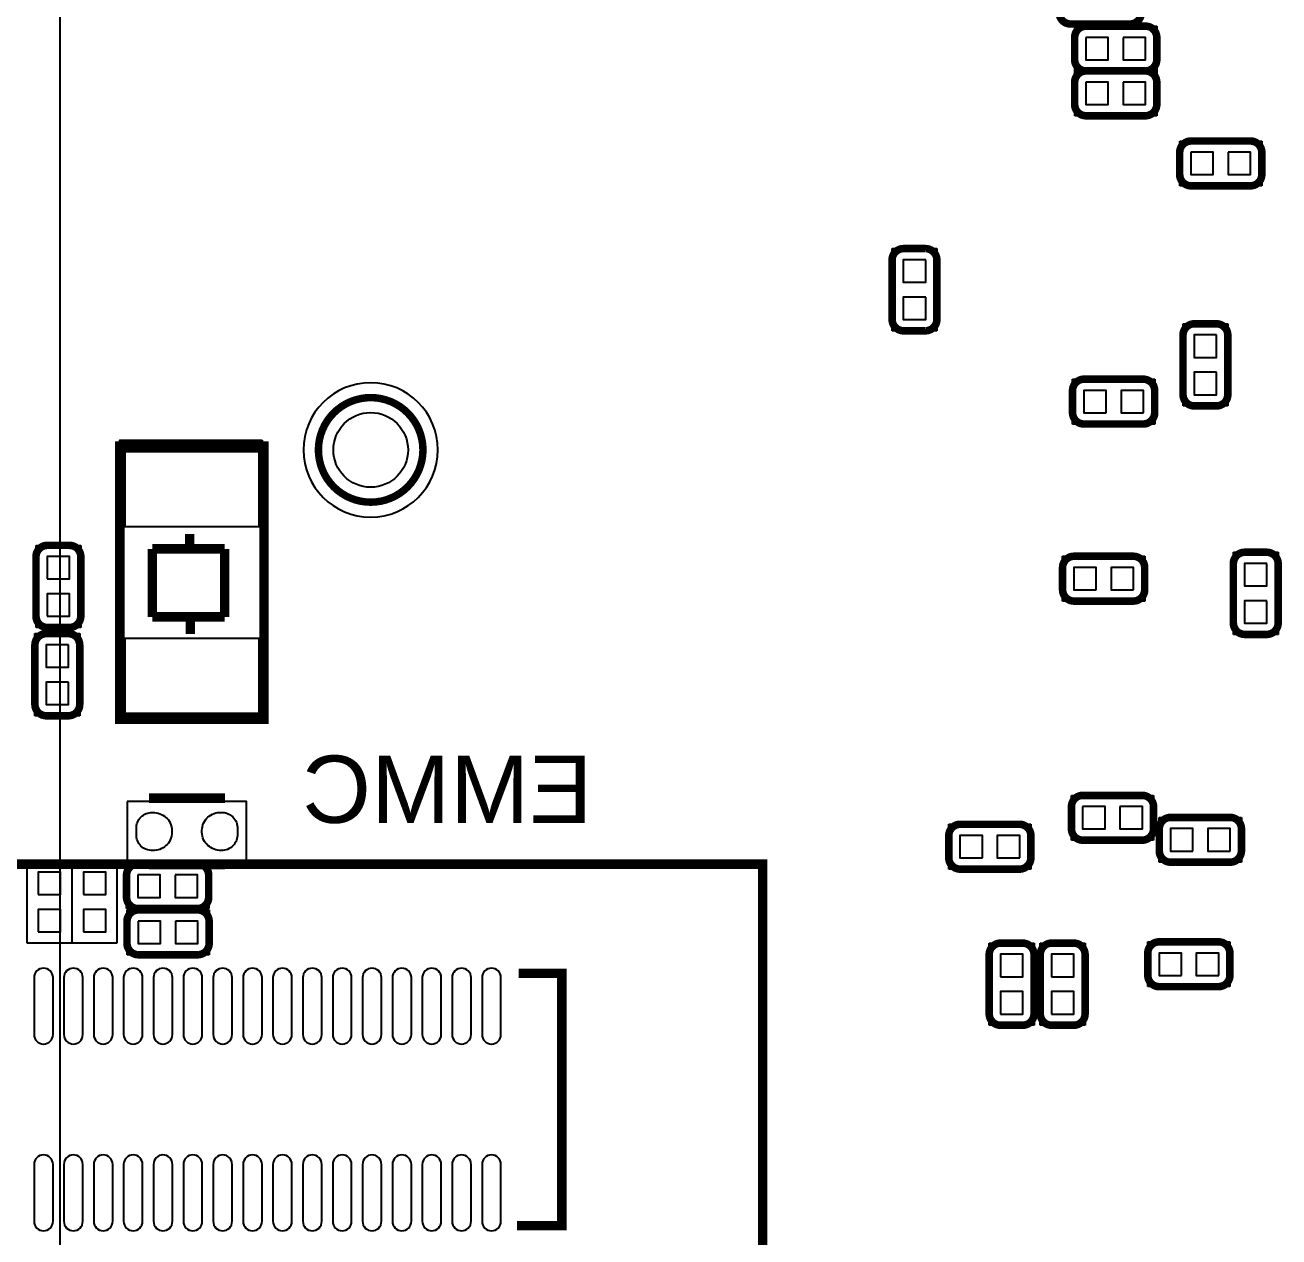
# Model space of a CAD drawing. Extents: x -15 to 159, y -25 to 93.
# Drawn here: x -1.76 to 15.03, y 24.09 to 40.31 of the extents above; entities that cross this region are included whole.
import ezdxf

# ---------------------------------------------------------------- set-up
doc = ezdxf.new("R2010")
doc.units = 0
for name, color, linetype in [('PG_ASSEMBLY_BOTTOM', 2, 'CONTINUOUS'), ('PG_SILKSCREEN_BOTTOM', 120, 'CONTINUOUS'), ('PIN_BOTTOM', 172, 'CONTINUOUS')]:
    doc.layers.add(name, color=color, linetype=linetype)

msp = doc.modelspace()

# ---------------------------------------------------------------- linework, layer by layer
at = {"layer": 'PG_ASSEMBLY_BOTTOM'}
for points in [[(20.853654, 59.208416), (20.853654, -16.9418), (12.528804, -16.9418), (12.528804, -16.941546, 1), (7.028688, -16.941546), (7.028688, -16.9418), (-1.296162, -16.9418), (-1.296162, 59.208416)], [(3.764026, 34.62401, 1), (1.964182, 34.62401, 1), (3.764026, 34.62401)]]:
    msp.add_lwpolyline(points, format="xyb", dxfattribs=at)
for points in [[(12.293092, 40.297354), (13.392912, 40.297354)], [(12.293092, 39.697406), (12.293092, 40.297354)], [(13.392912, 40.297354), (13.392912, 39.697406)], [(12.293092, 39.697406), (13.392912, 39.697406)], [(12.293092, 39.097458), (12.293092, 39.697406)], [(13.392912, 39.697406), (12.293092, 39.697406)], [(13.392912, 39.697406), (13.392912, 39.097458)], [(13.392912, 39.097458), (12.293092, 39.097458)], [(13.699744, 38.759384), (14.799564, 38.759384)], [(13.699744, 38.159436), (13.699744, 38.759384)], [(14.799564, 38.759384), (14.799564, 38.159436)], [(14.799564, 38.159436), (13.699744, 38.159436)], [(9.84758, 36.218876), (9.84758, 37.318696)], [(9.84758, 37.318696), (10.447528, 37.318696)], [(10.447528, 37.318696), (10.447528, 36.218876)], [(13.744194, 35.212528), (13.744194, 36.312348)], [(13.744194, 36.312348), (14.344142, 36.312348)], [(14.344142, 36.312348), (14.344142, 35.212528)], [(10.447528, 36.218876), (9.84758, 36.218876)], [(12.264898, 34.970466), (12.264898, 35.570414)], [(12.264898, 35.570414), (13.364718, 35.570414)], [(13.364718, 35.570414), (13.364718, 34.970466)], [(14.344142, 35.212528), (13.744194, 35.212528)], [(13.364718, 34.970466), (12.264898, 34.970466)], [(-1.618488, 32.246062), (-1.618488, 33.345882)], [(-1.618488, 33.345882), (-1.01854, 33.345882)], [(-1.01854, 33.345882), (-1.01854, 32.246062)], [(14.418564, 32.153606), (14.418564, 33.253426)], [(14.418564, 33.253426), (15.018512, 33.253426)], [(15.018512, 33.253426), (15.018512, 32.153606)], [(12.131294, 32.599884), (12.131294, 33.199832)], [(12.131294, 33.199832), (13.231114, 33.199832)], [(13.231114, 33.199832), (13.231114, 32.599884)], [(13.231114, 32.599884), (12.131294, 32.599884)], [(-1.01854, 32.246062), (-1.618488, 32.246062)], [(-1.632966, 31.0642), (-1.632966, 32.16402)], [(-1.632966, 32.16402), (-1.033018, 32.16402)], [(-1.033018, 32.16402), (-1.033018, 31.0642)], [(15.018512, 32.153606), (14.418564, 32.153606)], [(-1.033018, 31.0642), (-1.632966, 31.0642)], [(12.249912, 29.998416), (13.349732, 29.998416)], [(12.249912, 29.398468), (12.249912, 29.998416)], [(13.349732, 29.998416), (13.349732, 29.398468)], [(10.60704, 29.011372), (10.60704, 29.61132)], [(10.60704, 29.61132), (11.70686, 29.61132)], [(11.70686, 29.61132), (11.70686, 29.011372)], [(13.426694, 29.103828), (13.426694, 29.703776)], [(13.426694, 29.703776), (14.526514, 29.703776)], [(14.526514, 29.703776), (14.526514, 29.103828)], [(13.349732, 29.398468), (12.249912, 29.398468)], [(8.09498, 29.076904), (-5.385054, 29.076904), (-5.385054, 12.58697), (-3.385058, 10.586974), (8.09498, 10.586974), (8.09498, 29.076904)], [(-1.738884, 28.021534), (-1.738884, 29.121354)], [(-1.738884, 29.121354), (-1.138936, 29.121354)], [(-1.138936, 29.121354), (-1.138936, 28.021534)], [(-1.13411, 28.02001), (-1.13411, 29.11983)], [(-1.13411, 29.11983), (-0.534162, 29.11983)], [(-0.534162, 29.11983), (-0.534162, 28.02001)], [(-0.405638, 29.082746), (0.694182, 29.082746)], [(-0.405638, 28.482798), (-0.405638, 29.082746)], [(0.694182, 29.082746), (0.694182, 28.482798)], [(14.526514, 29.103828), (13.426694, 29.103828)], [(11.70686, 29.011372), (10.60704, 29.011372)], [(0.694182, 28.482798), (-0.405638, 28.482798)], [(-0.399542, 28.464764), (0.700278, 28.464764)], [(-0.399542, 27.864816), (-0.399542, 28.464764)], [(0.700278, 28.464764), (0.700278, 27.864816)], [(-1.138936, 28.021534), (-1.738884, 28.021534)], [(-0.534162, 28.02001), (-1.13411, 28.02001)], [(11.148568, 26.920698), (11.148568, 28.020518)], [(11.148568, 28.020518), (11.748516, 28.020518)], [(11.748516, 28.020518), (11.748516, 26.920698)], [(11.83259, 26.920698), (11.83259, 28.020518)], [(11.83259, 28.020518), (12.432538, 28.020518)], [(12.432538, 28.020518), (12.432538, 26.920698)], [(13.272516, 27.437588), (13.272516, 28.037536)], [(13.272516, 28.037536), (14.372336, 28.037536)], [(14.372336, 28.037536), (14.372336, 27.437588)], [(0.700278, 27.864816), (-0.399542, 27.864816)], [(14.372336, 27.437588), (13.272516, 27.437588)], [(11.748516, 26.920698), (11.148568, 26.920698)], [(12.432538, 26.920698), (11.83259, 26.920698)]]:
    msp.add_lwpolyline(points, dxfattribs=at)
for points in [[(1.409192, 34.753296), (1.409192, 30.968696), (-0.495808, 30.968696), (-0.495808, 34.753296)], [(-0.397256, 29.915866), (-0.397256, 29.115766), (1.202944, 29.115766), (1.202944, 29.915866)]]:
    msp.add_lwpolyline(points, close=True, dxfattribs=at)
at = {"layer": 'PG_SILKSCREEN_BOTTOM'}
for points, const_width in [([(12.086336, 40.773096), (12.086336, 40.477948, 0.414362), (12.238736, 40.325548), (13.033756, 40.325548, 0.414362), (13.186156, 40.477948), (13.186156, 40.773096, 0.414362), (13.033756, 40.925496), (12.238736, 40.925496, 0.414362), (12.086336, 40.773096)], 0.1016), ([(12.293092, 40.144954), (12.293092, 39.849806, 0.414362), (12.445492, 39.697406), (13.240512, 39.697406, 0.414362), (13.392912, 39.849806), (13.392912, 40.144954, 0.414362), (13.240512, 40.297354), (12.445492, 40.297354, 0.414362), (12.293092, 40.144954)], 0.1016), ([(12.293092, 39.545006), (12.293092, 39.249858, 0.414362), (12.445492, 39.097458), (13.240512, 39.097458, 0.414362), (13.392912, 39.249858), (13.392912, 39.545006, 0.414362), (13.240512, 39.697406), (12.445492, 39.697406, 0.414362), (12.293092, 39.545006)], 0.1016), ([(13.699744, 38.606984), (13.699744, 38.311836, 0.414362), (13.852144, 38.159436), (14.647164, 38.159436, 0.414362), (14.799564, 38.311836), (14.799564, 38.606984, 0.414362), (14.647164, 38.759384), (13.852144, 38.759384, 0.414362), (13.699744, 38.606984)], 0.1016), ([(10.295128, 37.318696), (9.99998, 37.318696, 0.414362), (9.84758, 37.166296), (9.84758, 36.371276, 0.414362), (9.99998, 36.218876), (10.295128, 36.218876, 0.414362), (10.447528, 36.371276), (10.447528, 37.166296, 0.414362), (10.295128, 37.318696)], 0.1016), ([(14.191742, 36.312348), (13.896594, 36.312348, 0.414362), (13.744194, 36.159948), (13.744194, 35.364928, 0.414362), (13.896594, 35.212528), (14.191742, 35.212528, 0.414362), (14.344142, 35.364928), (14.344142, 36.159948, 0.414362), (14.191742, 36.312348)], 0.1016), ([(13.364718, 35.122866), (13.364718, 35.418014, 0.414362), (13.212318, 35.570414), (12.417298, 35.570414, 0.414362), (12.264898, 35.418014), (12.264898, 35.122866, 0.414362), (12.417298, 34.970466), (13.212318, 34.970466, 0.414362), (13.364718, 35.122866)], 0.1016), ([(3.564128, 34.62401, 1), (2.16408, 34.62401, 1), (3.564128, 34.62401)], 0.100076), ([(-1.466088, 32.246062), (-1.17094, 32.246062, 0.414362), (-1.01854, 32.398462), (-1.01854, 33.193482, 0.414362), (-1.17094, 33.345882), (-1.466088, 33.345882, 0.414362), (-1.618488, 33.193482), (-1.618488, 32.398462, 0.414362), (-1.466088, 32.246062)], 0.1016), ([(14.866112, 33.253426), (14.570964, 33.253426, 0.414362), (14.418564, 33.101026), (14.418564, 32.306006, 0.414362), (14.570964, 32.153606), (14.866112, 32.153606, 0.414362), (15.018512, 32.306006), (15.018512, 33.101026, 0.414362), (14.866112, 33.253426)], 0.1016), ([(13.231114, 32.752284), (13.231114, 33.047432, 0.414362), (13.078714, 33.199832), (12.283694, 33.199832, 0.414362), (12.131294, 33.047432), (12.131294, 32.752284, 0.414362), (12.283694, 32.599884), (13.078714, 32.599884, 0.414362), (13.231114, 32.752284)], 0.1016), ([(-1.185418, 32.16402), (-1.480566, 32.16402, 0.414362), (-1.632966, 32.01162), (-1.632966, 31.2166, 0.414362), (-1.480566, 31.0642), (-1.185418, 31.0642, 0.414362), (-1.033018, 31.2166), (-1.033018, 32.01162, 0.414362), (-1.185418, 32.16402)], 0.1016), ([(12.249912, 29.846016), (12.249912, 29.550868, 0.414362), (12.402312, 29.398468), (13.197332, 29.398468, 0.414362), (13.349732, 29.550868), (13.349732, 29.846016, 0.414362), (13.197332, 29.998416), (12.402312, 29.998416, 0.414362), (12.249912, 29.846016)], 0.1016), ([(14.526514, 29.256228), (14.526514, 29.551376, 0.414362), (14.374114, 29.703776), (13.579094, 29.703776, 0.414362), (13.426694, 29.551376), (13.426694, 29.256228, 0.414362), (13.579094, 29.103828), (14.374114, 29.103828, 0.414362), (14.526514, 29.256228)], 0.1016), ([(11.70686, 29.163772), (11.70686, 29.45892, 0.414362), (11.55446, 29.61132), (10.75944, 29.61132, 0.414362), (10.60704, 29.45892), (10.60704, 29.163772, 0.414362), (10.75944, 29.011372), (11.55446, 29.011372, 0.414362), (11.70686, 29.163772)], 0.1016), ([(-0.405638, 28.930346), (-0.405638, 28.635198, 0.414362), (-0.253238, 28.482798), (0.541782, 28.482798, 0.414362), (0.694182, 28.635198), (0.694182, 28.930346, 0.414362), (0.541782, 29.082746), (-0.253238, 29.082746, 0.414362), (-0.405638, 28.930346)], 0.1016), ([(-0.399542, 28.312364), (-0.399542, 28.017216, 0.414362), (-0.247142, 27.864816), (0.547878, 27.864816, 0.414362), (0.700278, 28.017216), (0.700278, 28.312364, 0.414362), (0.547878, 28.464764), (-0.247142, 28.464764, 0.414362), (-0.399542, 28.312364)], 0.1016), ([(11.300968, 26.920698), (11.596116, 26.920698, 0.414362), (11.748516, 27.073098), (11.748516, 27.868118, 0.414362), (11.596116, 28.020518), (11.300968, 28.020518, 0.414362), (11.148568, 27.868118), (11.148568, 27.073098, 0.414362), (11.300968, 26.920698)], 0.1016), ([(11.98499, 26.920698), (12.280138, 26.920698, 0.414362), (12.432538, 27.073098), (12.432538, 27.868118, 0.414362), (12.280138, 28.020518), (11.98499, 28.020518, 0.414362), (11.83259, 27.868118), (11.83259, 27.073098, 0.414362), (11.98499, 26.920698)], 0.1016), ([(14.372336, 27.589988), (14.372336, 27.885136, 0.414362), (14.219936, 28.037536), (13.424916, 28.037536, 0.414362), (13.272516, 27.885136), (13.272516, 27.589988, 0.414362), (13.424916, 27.437588), (14.219936, 27.437588, 0.414362), (14.372336, 27.589988)], 0.1016)]:
    msp.add_lwpolyline(points, format="xyb", dxfattribs=dict(at, const_width=const_width))
at = {"layer": 'PG_SILKSCREEN_BOTTOM', "const_width": 0.127}
for points in [[(1.434592, 31.044896), (1.434592, 34.677096), (-0.495808, 34.677096), (-0.495808, 31.019496), (1.434592, 31.019496), (1.434592, 31.044896)], [(0.43942, 33.498282), (0.43942, 33.328356)], [(-0.060706, 33.298384), (-0.060706, 32.388302)], [(0.90932, 33.298384), (-0.060706, 33.298384)], [(0.90932, 32.388302), (0.90932, 33.298384)], [(-0.060706, 32.388302), (0.90932, 32.388302)], [(0.449326, 32.328358), (0.449326, 32.158178)], [(0.910844, 29.960316), (-0.105156, 29.960316)], [(-5.385054, 29.076904), (-5.385054, 11.960098), (-4.002024, 10.577068), (8.115046, 10.577068), (8.115046, 29.076904), (-5.385054, 29.076904)], [(-0.105156, 29.071316), (0.910844, 29.071316)], [(4.824984, 24.236934), (5.424932, 24.236934), (5.424932, 27.616912), (4.84505, 27.616912)]]:
    msp.add_lwpolyline(points, dxfattribs=at)
at = {"layer": 'PIN_BOTTOM'}
for points in [[(12.443079, 40.147367), (12.443079, 39.847393), (12.743053, 39.847393), (12.743053, 40.147367)], [(12.942951, 40.147367), (12.942951, 39.847393), (13.242925, 39.847393), (13.242925, 40.147367)], [(12.443079, 39.547419), (12.443079, 39.247445), (12.743053, 39.247445), (12.743053, 39.547419)], [(12.942951, 39.547419), (12.942951, 39.247445), (13.242925, 39.247445), (13.242925, 39.547419)], [(13.849731, 38.609397), (13.849731, 38.309423), (14.149705, 38.309423), (14.149705, 38.609397)], [(14.349603, 38.609397), (14.349603, 38.309423), (14.649577, 38.309423), (14.649577, 38.609397)], [(10.297541, 37.168709), (9.997567, 37.168709), (9.997567, 36.868735), (10.297541, 36.868735)], [(10.297541, 36.668837), (9.997567, 36.668837), (9.997567, 36.368863), (10.297541, 36.368863)], [(14.194155, 36.162361), (13.894181, 36.162361), (13.894181, 35.862387), (14.194155, 35.862387)], [(14.194155, 35.662489), (13.894181, 35.662489), (13.894181, 35.362515), (14.194155, 35.362515)], [(12.714986, 35.120326), (12.714986, 35.4203), (12.415012, 35.4203), (12.415012, 35.120326)], [(13.214858, 35.120326), (13.214858, 35.4203), (12.914884, 35.4203), (12.914884, 35.120326)], [(-0.430657, 33.598231), (1.369441, 33.598231), (1.369441, 34.598229), (-0.430657, 34.598229)], [(-1.468501, 32.895921), (-1.168527, 32.895921), (-1.168527, 33.195895), (-1.468501, 33.195895)], [(14.868525, 33.103439), (14.568551, 33.103439), (14.568551, 32.803465), (14.868525, 32.803465)], [(12.581382, 32.749744), (12.581382, 33.049718), (12.281408, 33.049718), (12.281408, 32.749744)], [(13.081254, 32.749744), (13.081254, 33.049718), (12.78128, 33.049718), (12.78128, 32.749744)], [(-1.468501, 32.396049), (-1.168527, 32.396049), (-1.168527, 32.696023), (-1.468501, 32.696023)], [(14.868525, 32.603567), (14.568551, 32.603567), (14.568551, 32.303593), (14.868525, 32.303593)], [(-0.430657, 31.098363), (1.369441, 31.098363), (1.369441, 32.098361), (-0.430657, 32.098361)], [(-1.183005, 32.014033), (-1.482979, 32.014033), (-1.482979, 31.714059), (-1.183005, 31.714059)], [(-1.183005, 31.514161), (-1.482979, 31.514161), (-1.482979, 31.214187), (-1.183005, 31.214187)], [(-0.079756, 29.769562), (-0.055626, 29.770832), (-0.03175, 29.769562), (-0.007874, 29.766514), (0.015748, 29.76118), (0.038608, 29.75356), (0.060706, 29.744162), (0.081788, 29.732732), (0.101854, 29.719524), (0.12065, 29.704284), (0.138176, 29.687774), (0.153924, 29.669486), (0.167894, 29.649928), (0.179324, 29.627068), (0.188468, 29.603192), (0.195326, 29.578554), (0.200152, 29.553408), (0.202438, 29.528008), (0.202438, 29.502608), (0.200152, 29.477208), (0.195326, 29.452062), (0.188468, 29.427424), (0.179324, 29.403548), (0.167894, 29.380688), (0.154432, 29.360876), (0.139192, 29.342334), (0.122174, 29.325316), (0.103378, 29.310076), (0.083566, 29.296614), (0.06223, 29.285184), (0.040132, 29.275786), (0.017272, 29.268674), (-0.00635, 29.263848), (-0.030226, 29.261308), (-0.054356, 29.261054), (-0.0762, 29.2608), (-0.09779, 29.263086), (-0.119126, 29.267404), (-0.1397, 29.274008), (-0.159766, 29.282898), (-0.178562, 29.293566), (-0.196088, 29.306266), (-0.212344, 29.320744), (-0.227076, 29.337), (-0.239776, 29.354526), (-0.250698, 29.373322), (-0.259588, 29.393134), (-0.266446, 29.413962), (-0.270764, 29.435298), (-0.27305, 29.456888), (-0.27305, 29.573474), (-0.271018, 29.59481), (-0.266446, 29.615892), (-0.259842, 29.636466), (-0.251206, 29.656024), (-0.240538, 29.67482), (-0.228092, 29.692346), (-0.213868, 29.708348), (-0.197866, 29.722826), (-0.180594, 29.735526), (-0.162052, 29.746448), (-0.142494, 29.755592), (-0.122174, 29.76245), (-0.101092, 29.767022)], [(0.885444, 29.26207), (0.861314, 29.2608), (0.837438, 29.26207), (0.813562, 29.265118), (0.78994, 29.270452), (0.76708, 29.278072), (0.744982, 29.28747), (0.7239, 29.2989), (0.703834, 29.312108), (0.685038, 29.327348), (0.667512, 29.343858), (0.651764, 29.362146), (0.637794, 29.381704), (0.626364, 29.404564), (0.61722, 29.42844), (0.610362, 29.453078), (0.605536, 29.478224), (0.60325, 29.503624), (0.60325, 29.529024), (0.605536, 29.554424), (0.610362, 29.57957), (0.61722, 29.604208), (0.626364, 29.628084), (0.637794, 29.650944), (0.651256, 29.670756), (0.666496, 29.689298), (0.683514, 29.706316), (0.70231, 29.721556), (0.722122, 29.735018), (0.743458, 29.746448), (0.765556, 29.755846), (0.788416, 29.762958), (0.812038, 29.767784), (0.835914, 29.770324), (0.860044, 29.770578), (0.881888, 29.770832), (0.903478, 29.768546), (0.924814, 29.764228), (0.945388, 29.757624), (0.965454, 29.748734), (0.98425, 29.738066), (1.001776, 29.725366), (1.018032, 29.710888), (1.032764, 29.694632), (1.045464, 29.677106), (1.056386, 29.65831), (1.065276, 29.638498), (1.072134, 29.61767), (1.076452, 29.596334), (1.078738, 29.574744), (1.078738, 29.458158), (1.076706, 29.436822), (1.072134, 29.41574), (1.06553, 29.395166), (1.056894, 29.375608), (1.046226, 29.356812), (1.03378, 29.339286), (1.019556, 29.323284), (1.003554, 29.308806), (0.986282, 29.296106), (0.96774, 29.285184), (0.948182, 29.27604), (0.927862, 29.269182), (0.90678, 29.26461)], [(12.399899, 29.848429), (12.399899, 29.548455), (12.699873, 29.548455), (12.699873, 29.848429)], [(12.899771, 29.848429), (12.899771, 29.548455), (13.199745, 29.548455), (13.199745, 29.848429)], [(11.057128, 29.161232), (11.057128, 29.461206), (10.757154, 29.461206), (10.757154, 29.161232)], [(11.557, 29.161232), (11.557, 29.461206), (11.257026, 29.461206), (11.257026, 29.161232)], [(13.876782, 29.253688), (13.876782, 29.553662), (13.576808, 29.553662), (13.576808, 29.253688)], [(14.376654, 29.253688), (14.376654, 29.553662), (14.07668, 29.553662), (14.07668, 29.253688)], [(-1.588897, 28.671393), (-1.288923, 28.671393), (-1.288923, 28.971367), (-1.588897, 28.971367)], [(-0.984123, 28.669869), (-0.684149, 28.669869), (-0.684149, 28.969843), (-0.984123, 28.969843)], [(-0.255651, 28.932759), (-0.255651, 28.632785), (0.044323, 28.632785), (0.044323, 28.932759)], [(0.244221, 28.932759), (0.244221, 28.632785), (0.544195, 28.632785), (0.544195, 28.932759)], [(-1.588897, 28.171521), (-1.288923, 28.171521), (-1.288923, 28.471495), (-1.588897, 28.471495)], [(-0.984123, 28.169997), (-0.684149, 28.169997), (-0.684149, 28.469971), (-0.984123, 28.469971)], [(-0.249555, 28.314777), (-0.249555, 28.014803), (0.050419, 28.014803), (0.050419, 28.314777)], [(0.250317, 28.314777), (0.250317, 28.014803), (0.550291, 28.014803), (0.550291, 28.314777)], [(13.722604, 27.587448), (13.722604, 27.887422), (13.42263, 27.887422), (13.42263, 27.587448)], [(14.222476, 27.587448), (14.222476, 27.887422), (13.922502, 27.887422), (13.922502, 27.587448)], [(11.298555, 27.570557), (11.598529, 27.570557), (11.598529, 27.870531), (11.298555, 27.870531)], [(11.982577, 27.570557), (12.282551, 27.570557), (12.282551, 27.870531), (11.982577, 27.870531)], [(11.298555, 27.070685), (11.598529, 27.070685), (11.598529, 27.370659), (11.298555, 27.370659)], [(11.982577, 27.070685), (12.282551, 27.070685), (12.282551, 27.370659), (11.982577, 27.370659)]]:
    msp.add_lwpolyline(points, close=True, dxfattribs=at)
for points in [[(-1.390904, 26.795984), (-1.390904, 27.557984, 1), (-1.644904, 27.557984), (-1.644904, 26.795984, 1)], [(-0.991108, 26.795984), (-0.991108, 27.557984, 1), (-1.245108, 27.557984), (-1.245108, 26.795984, 1)], [(-0.591058, 26.795984), (-0.591058, 27.557984, 1), (-0.845058, 27.557984), (-0.845058, 26.795984, 1)], [(-0.191008, 26.795984), (-0.191008, 27.557984, 1), (-0.445008, 27.557984), (-0.445008, 26.795984, 1)], [(0.209042, 26.795984), (0.209042, 27.557984, 1), (-0.044958, 27.557984), (-0.044958, 26.795984, 1)], [(0.609092, 26.795984), (0.609092, 27.557984, 1), (0.355092, 27.557984), (0.355092, 26.795984, 1)], [(1.008888, 26.795984), (1.008888, 27.557984, 1), (0.754888, 27.557984), (0.754888, 26.795984, 1)], [(1.408938, 26.795984), (1.408938, 27.557984, 1), (1.154938, 27.557984), (1.154938, 26.795984, 1)], [(1.808988, 26.795984), (1.808988, 27.557984, 1), (1.554988, 27.557984), (1.554988, 26.795984, 1)], [(2.209038, 26.795984), (2.209038, 27.557984, 1), (1.955038, 27.557984), (1.955038, 26.795984, 1)], [(2.609088, 26.795984), (2.609088, 27.557984, 1), (2.355088, 27.557984), (2.355088, 26.795984, 1)], [(3.008884, 26.795984), (3.008884, 27.557984, 1), (2.754884, 27.557984), (2.754884, 26.795984, 1)], [(3.408934, 26.795984), (3.408934, 27.557984, 1), (3.154934, 27.557984), (3.154934, 26.795984, 1)], [(3.808984, 26.795984), (3.808984, 27.557984, 1), (3.554984, 27.557984), (3.554984, 26.795984, 1)], [(4.209034, 26.795984), (4.209034, 27.557984, 1), (3.955034, 27.557984), (3.955034, 26.795984, 1)], [(4.609084, 26.795984), (4.609084, 27.557984, 1), (4.355084, 27.557984), (4.355084, 26.795984, 1)], [(-1.390904, 24.295862), (-1.390904, 25.057862, 1), (-1.644904, 25.057862), (-1.644904, 24.295862, 1)], [(-0.991108, 24.295862), (-0.991108, 25.057862, 1), (-1.245108, 25.057862), (-1.245108, 24.295862, 1)], [(-0.591058, 24.295862), (-0.591058, 25.057862, 1), (-0.845058, 25.057862), (-0.845058, 24.295862, 1)], [(-0.191008, 24.295862), (-0.191008, 25.057862, 1), (-0.445008, 25.057862), (-0.445008, 24.295862, 1)], [(0.209042, 24.295862), (0.209042, 25.057862, 1), (-0.044958, 25.057862), (-0.044958, 24.295862, 1)], [(0.609092, 24.295862), (0.609092, 25.057862, 1), (0.355092, 25.057862), (0.355092, 24.295862, 1)], [(1.008888, 24.295862), (1.008888, 25.057862, 1), (0.754888, 25.057862), (0.754888, 24.295862, 1)], [(1.408938, 24.295862), (1.408938, 25.057862, 1), (1.154938, 25.057862), (1.154938, 24.295862, 1)], [(1.808988, 24.295862), (1.808988, 25.057862, 1), (1.554988, 25.057862), (1.554988, 24.295862, 1)], [(2.209038, 24.295862), (2.209038, 25.057862, 1), (1.955038, 25.057862), (1.955038, 24.295862, 1)], [(2.609088, 24.295862), (2.609088, 25.057862, 1), (2.355088, 25.057862), (2.355088, 24.295862, 1)], [(3.008884, 24.295862), (3.008884, 25.057862, 1), (2.754884, 25.057862), (2.754884, 24.295862, 1)], [(3.408934, 24.295862), (3.408934, 25.057862, 1), (3.154934, 25.057862), (3.154934, 24.295862, 1)], [(3.808984, 24.295862), (3.808984, 25.057862, 1), (3.554984, 25.057862), (3.554984, 24.295862, 1)], [(4.209034, 24.295862), (4.209034, 25.057862, 1), (3.955034, 25.057862), (3.955034, 24.295862, 1)], [(4.609084, 24.295862), (4.609084, 25.057862, 1), (4.355084, 25.057862), (4.355084, 24.295862, 1)]]:
    msp.add_lwpolyline(points, format="xyb", close=True, dxfattribs=at)
msp.add_circle((2.864104, 34.62401), 0.499999, dxfattribs=at)

# ---------------------------------------------------------------- texts
at = {"layer": 'PG_SILKSCREEN_BOTTOM', "text_generation_flag": 2, "width": 1.055885}
msp.add_text('EMMC', height=0.899922, dxfattribs=at).set_placement((5.834126, 29.630624))

doc.saveas('drawing.dxf')
